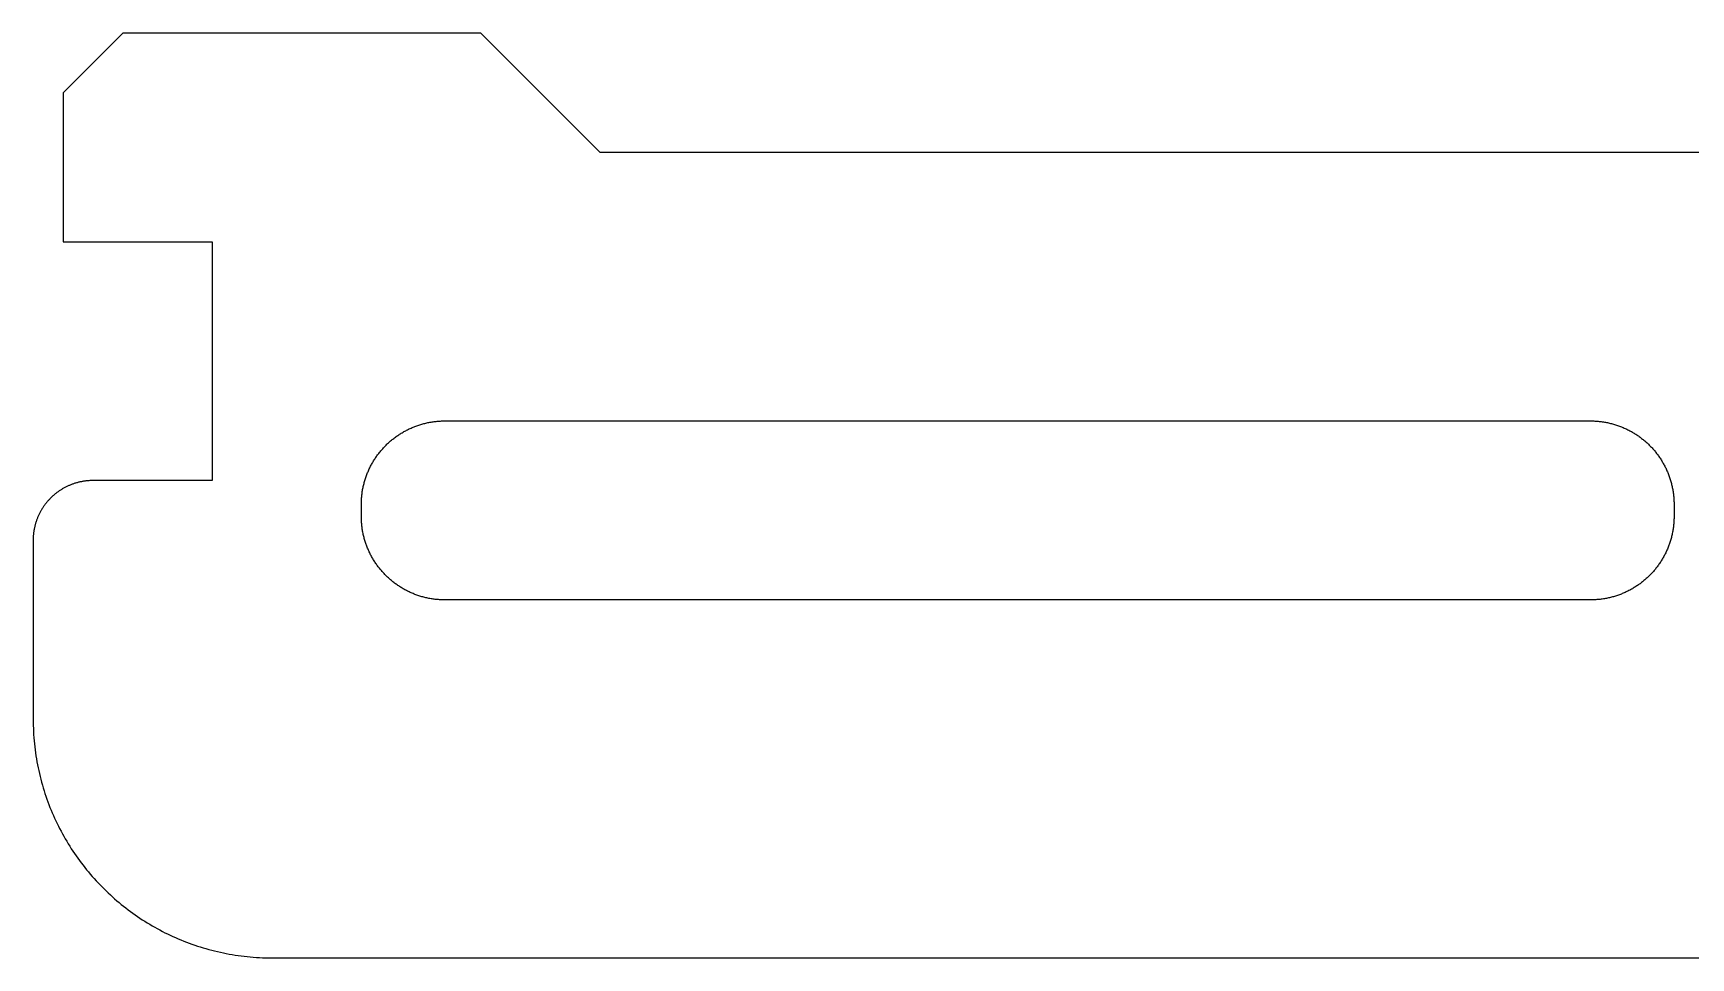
# Model space of a CAD drawing. Extents: x -66 to 66, y -41 to 41.
# Drawn here: x -62.59 to -34.8, y -34.55 to -19.05 of the extents above; entities that cross this region are included whole.
import ezdxf

# ---------------------------------------------------------------- set-up
doc = ezdxf.new("R2010")
doc.units = 0
doc.layers.add('LAYER_1', color=7, linetype='CONTINUOUS')

# ---------------------------------------------------------------- blocks, each defined once
blk = doc.blocks.new('BLOCK_25')
at = {"layer": 'LAYER_1', "color": 1}
blk.add_lwpolyline([(-36.486, -28.553), (-55.686, -28.553)], dxfattribs=at)
blk = doc.blocks.new('BLOCK_26')
at = {"layer": 'LAYER_1', "color": 1}
blk.add_polyline3d([(-55.6864, -28.5526, 0), (-55.7047, -28.5525, 0), (-55.7228, -28.5522, 0), (-55.741, -28.5516, 0), (-55.759, -28.5508, 0), (-55.777, -28.5497, 0), (-55.795, -28.5485, 0), (-55.8129, -28.547, 0), (-55.8307, -28.5453, 0), (-55.8484, -28.5433, 0), (-55.8661, -28.5412, 0), (-55.8837, -28.5388, 0), (-55.9013, -28.5362, 0), (-55.9187, -28.5334, 0), (-55.9361, -28.5304, 0), (-55.9535, -28.5272, 0), (-55.9707, -28.5237, 0), (-55.9879, -28.5201, 0), (-56.005, -28.5162, 0), (-56.022, -28.5121, 0), (-56.0389, -28.5079, 0), (-56.0558, -28.5034, 0), (-56.0726, -28.4987, 0), (-56.0892, -28.4938, 0), (-56.1058, -28.4887, 0), (-56.1224, -28.4834, 0), (-56.1388, -28.4779, 0), (-56.1551, -28.4722, 0), (-56.1713, -28.4664, 0), (-56.1875, -28.4603, 0), (-56.2035, -28.454, 0), (-56.2195, -28.4476, 0), (-56.2353, -28.4409, 0), (-56.2511, -28.4341, 0), (-56.2667, -28.4271, 0), (-56.2823, -28.4199, 0), (-56.2977, -28.4125, 0), (-56.3131, -28.4049, 0), (-56.3283, -28.3971, 0), (-56.3434, -28.3892, 0), (-56.3584, -28.3811, 0), (-56.3733, -28.3728, 0), (-56.3881, -28.3643, 0), (-56.4028, -28.3557, 0), (-56.4174, -28.3469, 0), (-56.4318, -28.3379, 0), (-56.4461, -28.3288, 0), (-56.4604, -28.3194, 0), (-56.4744, -28.3099, 0), (-56.4884, -28.3003, 0), (-56.5023, -28.2905, 0), (-56.516, -28.2805, 0), (-56.5296, -28.2704, 0), (-56.543, -28.26, 0), (-56.5564, -28.2496, 0), (-56.5696, -28.239, 0), (-56.5827, -28.2282, 0), (-56.5956, -28.2173, 0), (-56.6084, -28.2062, 0), (-56.6211, -28.195, 0), (-56.6336, -28.1836, 0), (-56.646, -28.172, 0), (-56.6583, -28.1604, 0), (-56.6704, -28.1485, 0), (-56.6823, -28.1366, 0), (-56.6942, -28.1245, 0), (-56.7058, -28.1122, 0), (-56.7174, -28.0998, 0), (-56.7288, -28.0873, 0), (-56.74, -28.0746, 0), (-56.7511, -28.0618, 0), (-56.762, -28.0489, 0), (-56.7728, -28.0358, 0), (-56.7834, -28.0226, 0), (-56.7938, -28.0092, 0), (-56.8042, -27.9958, 0), (-56.8143, -27.9822, 0), (-56.8243, -27.9685, 0), (-56.8341, -27.9546, 0), (-56.8437, -27.9406, 0), (-56.8532, -27.9266, 0), (-56.8626, -27.9123, 0), (-56.8717, -27.898, 0), (-56.8807, -27.8836, 0), (-56.8895, -27.869, 0), (-56.8981, -27.8543, 0), (-56.9066, -27.8395, 0), (-56.9149, -27.8246, 0), (-56.923, -27.8096, 0), (-56.9309, -27.7945, 0), (-56.9387, -27.7793, 0), (-56.9463, -27.7639, 0), (-56.9537, -27.7485, 0), (-56.9609, -27.7329, 0), (-56.9679, -27.7173, 0), (-56.9747, -27.7015, 0), (-56.9814, -27.6857, 0), (-56.9878, -27.6697, 0), (-56.9941, -27.6537, 0), (-57.0002, -27.6375, 0), (-57.006, -27.6213, 0), (-57.0117, -27.605, 0), (-57.0172, -27.5886, 0), (-57.0225, -27.572, 0), (-57.0276, -27.5554, 0), (-57.0325, -27.5388, 0), (-57.0372, -27.522, 0), (-57.0417, -27.5051, 0), (-57.0459, -27.4882, 0), (-57.05, -27.4712, 0), (-57.0539, -27.4541, 0), (-57.0575, -27.4369, 0), (-57.061, -27.4197, 0), (-57.0642, -27.4023, 0), (-57.0672, -27.3849, 0), (-57.07, -27.3675, 0), (-57.0726, -27.3499, 0), (-57.075, -27.3323, 0), (-57.0771, -27.3146, 0), (-57.0791, -27.2969, 0), (-57.0808, -27.2791, 0), (-57.0823, -27.2612, 0), (-57.0835, -27.2432, 0), (-57.0846, -27.2252, 0), (-57.0854, -27.2072, 0), (-57.086, -27.189, 0), (-57.0863, -27.1709, 0), (-57.0864, -27.1526, 0)], dxfattribs=at)
blk = doc.blocks.new('BLOCK_27')
at = {"layer": 'LAYER_1', "color": 1}
blk.add_lwpolyline([(-57.086, -27.153), (-57.086, -26.953)], dxfattribs=at)
blk = doc.blocks.new('BLOCK_28')
at = {"layer": 'LAYER_1', "color": 1}
blk.add_polyline3d([(-57.0864, -26.9526, 0), (-57.0863, -26.9344, 0), (-57.086, -26.9162, 0), (-57.0854, -26.8981, 0), (-57.0846, -26.88, 0), (-57.0835, -26.862, 0), (-57.0823, -26.8441, 0), (-57.0808, -26.8262, 0), (-57.0791, -26.8084, 0), (-57.0771, -26.7906, 0), (-57.075, -26.7729, 0), (-57.0726, -26.7553, 0), (-57.07, -26.7378, 0), (-57.0672, -26.7203, 0), (-57.0642, -26.7029, 0), (-57.061, -26.6856, 0), (-57.0575, -26.6683, 0), (-57.0539, -26.6511, 0), (-57.05, -26.634, 0), (-57.0459, -26.617, 0), (-57.0417, -26.6001, 0), (-57.0372, -26.5832, 0), (-57.0325, -26.5665, 0), (-57.0276, -26.5498, 0), (-57.0225, -26.5332, 0), (-57.0172, -26.5167, 0), (-57.0117, -26.5003, 0), (-57.006, -26.4839, 0), (-57.0002, -26.4677, 0), (-56.9941, -26.4516, 0), (-56.9878, -26.4355, 0), (-56.9814, -26.4196, 0), (-56.9747, -26.4037, 0), (-56.9679, -26.388, 0), (-56.9609, -26.3723, 0), (-56.9537, -26.3568, 0), (-56.9463, -26.3413, 0), (-56.9387, -26.326, 0), (-56.9309, -26.3108, 0), (-56.923, -26.2956, 0), (-56.9149, -26.2806, 0), (-56.9066, -26.2657, 0), (-56.8981, -26.2509, 0), (-56.8895, -26.2362, 0), (-56.8807, -26.2217, 0), (-56.8717, -26.2072, 0), (-56.8626, -26.1929, 0), (-56.8532, -26.1787, 0), (-56.8437, -26.1646, 0), (-56.8341, -26.1506, 0), (-56.8243, -26.1368, 0), (-56.8143, -26.1231, 0), (-56.8042, -26.1095, 0), (-56.7938, -26.096, 0), (-56.7834, -26.0827, 0), (-56.7728, -26.0695, 0), (-56.762, -26.0564, 0), (-56.7511, -26.0434, 0), (-56.74, -26.0306, 0), (-56.7288, -26.018, 0), (-56.7174, -26.0054, 0), (-56.7058, -25.993, 0), (-56.6942, -25.9808, 0), (-56.6823, -25.9687, 0), (-56.6704, -25.9567, 0), (-56.6583, -25.9449, 0), (-56.646, -25.9332, 0), (-56.6336, -25.9217, 0), (-56.6211, -25.9103, 0), (-56.6084, -25.8991, 0), (-56.5956, -25.888, 0), (-56.5827, -25.877, 0), (-56.5696, -25.8663, 0), (-56.5564, -25.8557, 0), (-56.543, -25.8452, 0), (-56.5296, -25.8349, 0), (-56.516, -25.8247, 0), (-56.5023, -25.8148, 0), (-56.4884, -25.8049, 0), (-56.4744, -25.7953, 0), (-56.4604, -25.7858, 0), (-56.4461, -25.7765, 0), (-56.4318, -25.7673, 0), (-56.4174, -25.7584, 0), (-56.4028, -25.7495, 0), (-56.3881, -25.7409, 0), (-56.3733, -25.7324, 0), (-56.3584, -25.7241, 0), (-56.3434, -25.716, 0), (-56.3283, -25.7081, 0), (-56.3131, -25.7003, 0), (-56.2977, -25.6928, 0), (-56.2823, -25.6854, 0), (-56.2667, -25.6782, 0), (-56.2511, -25.6712, 0), (-56.2353, -25.6643, 0), (-56.2195, -25.6577, 0), (-56.2035, -25.6512, 0), (-56.1875, -25.6449, 0), (-56.1713, -25.6389, 0), (-56.1551, -25.633, 0), (-56.1388, -25.6273, 0), (-56.1224, -25.6218, 0), (-56.1058, -25.6165, 0), (-56.0892, -25.6114, 0), (-56.0726, -25.6066, 0), (-56.0558, -25.6019, 0), (-56.0389, -25.5974, 0), (-56.022, -25.5931, 0), (-56.005, -25.589, 0), (-55.9879, -25.5852, 0), (-55.9707, -25.5815, 0), (-55.9535, -25.5781, 0), (-55.9361, -25.5748, 0), (-55.9187, -25.5718, 0), (-55.9013, -25.569, 0), (-55.8837, -25.5664, 0), (-55.8661, -25.564, 0), (-55.8484, -25.5619, 0), (-55.8307, -25.56, 0), (-55.8129, -25.5583, 0), (-55.795, -25.5568, 0), (-55.777, -25.5555, 0), (-55.759, -25.5545, 0), (-55.741, -25.5537, 0), (-55.7228, -25.5531, 0), (-55.7047, -25.5527, 0), (-55.6864, -25.5526, 0)], dxfattribs=at)
blk = doc.blocks.new('BLOCK_29')
at = {"layer": 'LAYER_1', "color": 1}
blk.add_lwpolyline([(-55.686, -25.553), (-36.486, -25.553)], dxfattribs=at)
blk = doc.blocks.new('BLOCK_30')
at = {"layer": 'LAYER_1', "color": 1}
blk.add_polyline3d([(-36.4864, -25.5526, 0), (-36.4682, -25.5527, 0), (-36.45, -25.5531, 0), (-36.4319, -25.5537, 0), (-36.4138, -25.5545, 0), (-36.3958, -25.5555, 0), (-36.3779, -25.5568, 0), (-36.36, -25.5583, 0), (-36.3422, -25.56, 0), (-36.3244, -25.5619, 0), (-36.3067, -25.564, 0), (-36.2891, -25.5664, 0), (-36.2716, -25.569, 0), (-36.2541, -25.5718, 0), (-36.2367, -25.5748, 0), (-36.2194, -25.5781, 0), (-36.2021, -25.5815, 0), (-36.1849, -25.5852, 0), (-36.1679, -25.589, 0), (-36.1508, -25.5931, 0), (-36.1339, -25.5974, 0), (-36.117, -25.6019, 0), (-36.1003, -25.6066, 0), (-36.0836, -25.6114, 0), (-36.067, -25.6165, 0), (-36.0505, -25.6218, 0), (-36.0341, -25.6273, 0), (-36.0177, -25.633, 0), (-36.0015, -25.6389, 0), (-35.9854, -25.6449, 0), (-35.9693, -25.6512, 0), (-35.9534, -25.6577, 0), (-35.9375, -25.6643, 0), (-35.9218, -25.6712, 0), (-35.9061, -25.6782, 0), (-35.8906, -25.6854, 0), (-35.8751, -25.6928, 0), (-35.8598, -25.7003, 0), (-35.8446, -25.7081, 0), (-35.8294, -25.716, 0), (-35.8144, -25.7241, 0), (-35.7995, -25.7324, 0), (-35.7847, -25.7409, 0), (-35.77, -25.7495, 0), (-35.7555, -25.7584, 0), (-35.741, -25.7673, 0), (-35.7267, -25.7765, 0), (-35.7125, -25.7858, 0), (-35.6984, -25.7953, 0), (-35.6844, -25.8049, 0), (-35.6706, -25.8148, 0), (-35.6569, -25.8247, 0), (-35.6433, -25.8349, 0), (-35.6298, -25.8452, 0), (-35.6165, -25.8557, 0), (-35.6033, -25.8663, 0), (-35.5902, -25.877, 0), (-35.5772, -25.888, 0), (-35.5644, -25.8991, 0), (-35.5518, -25.9103, 0), (-35.5392, -25.9217, 0), (-35.5268, -25.9332, 0), (-35.5146, -25.9449, 0), (-35.5025, -25.9567, 0), (-35.4905, -25.9687, 0), (-35.4787, -25.9808, 0), (-35.467, -25.993, 0), (-35.4555, -26.0054, 0), (-35.4441, -26.018, 0), (-35.4329, -26.0306, 0), (-35.4218, -26.0434, 0), (-35.4108, -26.0564, 0), (-35.4001, -26.0695, 0), (-35.3895, -26.0827, 0), (-35.379, -26.096, 0), (-35.3687, -26.1095, 0), (-35.3585, -26.1231, 0), (-35.3486, -26.1368, 0), (-35.3388, -26.1506, 0), (-35.3291, -26.1646, 0), (-35.3196, -26.1787, 0), (-35.3103, -26.1929, 0), (-35.3011, -26.2072, 0), (-35.2922, -26.2217, 0), (-35.2833, -26.2362, 0), (-35.2747, -26.2509, 0), (-35.2662, -26.2657, 0), (-35.2579, -26.2806, 0), (-35.2498, -26.2956, 0), (-35.2419, -26.3108, 0), (-35.2341, -26.326, 0), (-35.2266, -26.3413, 0), (-35.2192, -26.3568, 0), (-35.212, -26.3723, 0), (-35.205, -26.388, 0), (-35.1981, -26.4037, 0), (-35.1915, -26.4196, 0), (-35.185, -26.4355, 0), (-35.1788, -26.4516, 0), (-35.1727, -26.4677, 0), (-35.1668, -26.4839, 0), (-35.1611, -26.5003, 0), (-35.1556, -26.5167, 0), (-35.1503, -26.5332, 0), (-35.1452, -26.5498, 0), (-35.1404, -26.5665, 0), (-35.1357, -26.5832, 0), (-35.1312, -26.6001, 0), (-35.1269, -26.617, 0), (-35.1228, -26.634, 0), (-35.119, -26.6511, 0), (-35.1153, -26.6683, 0), (-35.1119, -26.6856, 0), (-35.1086, -26.7029, 0), (-35.1056, -26.7203, 0), (-35.1028, -26.7378, 0), (-35.1002, -26.7553, 0), (-35.0978, -26.7729, 0), (-35.0957, -26.7906, 0), (-35.0938, -26.8084, 0), (-35.0921, -26.8262, 0), (-35.0906, -26.8441, 0), (-35.0893, -26.862, 0), (-35.0883, -26.88, 0), (-35.0875, -26.8981, 0), (-35.0869, -26.9162, 0), (-35.0865, -26.9344, 0), (-35.0864, -26.9526, 0)], dxfattribs=at)
blk = doc.blocks.new('BLOCK_31')
at = {"layer": 'LAYER_1', "color": 1}
blk.add_lwpolyline([(-35.086, -26.953), (-35.086, -27.153)], dxfattribs=at)
blk = doc.blocks.new('BLOCK_32')
at = {"layer": 'LAYER_1', "color": 1}
blk.add_polyline3d([(-35.0864, -27.1526, 0), (-35.0865, -27.1709, 0), (-35.0869, -27.189, 0), (-35.0875, -27.2072, 0), (-35.0883, -27.2252, 0), (-35.0893, -27.2432, 0), (-35.0906, -27.2612, 0), (-35.0921, -27.2791, 0), (-35.0938, -27.2969, 0), (-35.0957, -27.3146, 0), (-35.0978, -27.3323, 0), (-35.1002, -27.3499, 0), (-35.1028, -27.3675, 0), (-35.1056, -27.3849, 0), (-35.1086, -27.4023, 0), (-35.1119, -27.4197, 0), (-35.1153, -27.4369, 0), (-35.119, -27.4541, 0), (-35.1228, -27.4712, 0), (-35.1269, -27.4882, 0), (-35.1312, -27.5051, 0), (-35.1357, -27.522, 0), (-35.1404, -27.5388, 0), (-35.1452, -27.5554, 0), (-35.1503, -27.572, 0), (-35.1556, -27.5886, 0), (-35.1611, -27.605, 0), (-35.1668, -27.6213, 0), (-35.1727, -27.6375, 0), (-35.1788, -27.6537, 0), (-35.185, -27.6697, 0), (-35.1915, -27.6857, 0), (-35.1981, -27.7015, 0), (-35.205, -27.7173, 0), (-35.212, -27.7329, 0), (-35.2192, -27.7485, 0), (-35.2266, -27.7639, 0), (-35.2341, -27.7793, 0), (-35.2419, -27.7945, 0), (-35.2498, -27.8096, 0), (-35.2579, -27.8246, 0), (-35.2662, -27.8395, 0), (-35.2747, -27.8543, 0), (-35.2833, -27.869, 0), (-35.2922, -27.8836, 0), (-35.3011, -27.898, 0), (-35.3103, -27.9123, 0), (-35.3196, -27.9266, 0), (-35.3291, -27.9406, 0), (-35.3388, -27.9546, 0), (-35.3486, -27.9685, 0), (-35.3585, -27.9822, 0), (-35.3687, -27.9958, 0), (-35.379, -28.0092, 0), (-35.3895, -28.0226, 0), (-35.4001, -28.0358, 0), (-35.4108, -28.0489, 0), (-35.4218, -28.0618, 0), (-35.4329, -28.0746, 0), (-35.4441, -28.0873, 0), (-35.4555, -28.0998, 0), (-35.467, -28.1122, 0), (-35.4787, -28.1245, 0), (-35.4905, -28.1366, 0), (-35.5025, -28.1485, 0), (-35.5146, -28.1604, 0), (-35.5268, -28.172, 0), (-35.5392, -28.1836, 0), (-35.5518, -28.195, 0), (-35.5644, -28.2062, 0), (-35.5772, -28.2173, 0), (-35.5902, -28.2282, 0), (-35.6033, -28.239, 0), (-35.6165, -28.2496, 0), (-35.6298, -28.26, 0), (-35.6433, -28.2704, 0), (-35.6569, -28.2805, 0), (-35.6706, -28.2905, 0), (-35.6844, -28.3003, 0), (-35.6984, -28.3099, 0), (-35.7125, -28.3194, 0), (-35.7267, -28.3288, 0), (-35.741, -28.3379, 0), (-35.7555, -28.3469, 0), (-35.77, -28.3557, 0), (-35.7847, -28.3643, 0), (-35.7995, -28.3728, 0), (-35.8144, -28.3811, 0), (-35.8294, -28.3892, 0), (-35.8446, -28.3971, 0), (-35.8598, -28.4049, 0), (-35.8751, -28.4125, 0), (-35.8906, -28.4199, 0), (-35.9061, -28.4271, 0), (-35.9218, -28.4341, 0), (-35.9375, -28.4409, 0), (-35.9534, -28.4476, 0), (-35.9693, -28.454, 0), (-35.9854, -28.4603, 0), (-36.0015, -28.4664, 0), (-36.0177, -28.4722, 0), (-36.0341, -28.4779, 0), (-36.0505, -28.4834, 0), (-36.067, -28.4887, 0), (-36.0836, -28.4938, 0), (-36.1003, -28.4987, 0), (-36.117, -28.5034, 0), (-36.1339, -28.5079, 0), (-36.1508, -28.5121, 0), (-36.1679, -28.5162, 0), (-36.1849, -28.5201, 0), (-36.2021, -28.5237, 0), (-36.2194, -28.5272, 0), (-36.2367, -28.5304, 0), (-36.2541, -28.5334, 0), (-36.2716, -28.5362, 0), (-36.2891, -28.5388, 0), (-36.3067, -28.5412, 0), (-36.3244, -28.5433, 0), (-36.3422, -28.5453, 0), (-36.36, -28.547, 0), (-36.3779, -28.5485, 0), (-36.3958, -28.5497, 0), (-36.4138, -28.5508, 0), (-36.4319, -28.5516, 0), (-36.45, -28.5522, 0), (-36.4682, -28.5525, 0), (-36.4864, -28.5526, 0)], dxfattribs=at)
blk = doc.blocks.new('BLOCK_57')
at = {"layer": 'LAYER_1', "color": 7}
blk.add_polyline3d([(-61.5864, -26.5526, 0), (-61.5994, -26.5527, 0), (-61.6124, -26.553, 0), (-61.6254, -26.5534, 0), (-61.6383, -26.5539, 0), (-61.6511, -26.5547, 0), (-61.664, -26.5556, 0), (-61.6767, -26.5566, 0), (-61.6895, -26.5579, 0), (-61.7021, -26.5592, 0), (-61.7148, -26.5608, 0), (-61.7274, -26.5625, 0), (-61.7399, -26.5643, 0), (-61.7524, -26.5663, 0), (-61.7648, -26.5685, 0), (-61.7772, -26.5708, 0), (-61.7895, -26.5733, 0), (-61.8018, -26.5759, 0), (-61.814, -26.5786, 0), (-61.8261, -26.5815, 0), (-61.8382, -26.5846, 0), (-61.8503, -26.5878, 0), (-61.8622, -26.5911, 0), (-61.8742, -26.5946, 0), (-61.886, -26.5983, 0), (-61.8978, -26.602, 0), (-61.9095, -26.606, 0), (-61.9212, -26.61, 0), (-61.9328, -26.6142, 0), (-61.9443, -26.6186, 0), (-61.9558, -26.623, 0), (-61.9672, -26.6277, 0), (-61.9785, -26.6324, 0), (-61.9897, -26.6373, 0), (-62.0009, -26.6423, 0), (-62.012, -26.6474, 0), (-62.0231, -26.6527, 0), (-62.034, -26.6581, 0), (-62.0449, -26.6637, 0), (-62.0557, -26.6693, 0), (-62.0664, -26.6751, 0), (-62.0771, -26.6811, 0), (-62.0876, -26.6871, 0), (-62.0981, -26.6933, 0), (-62.1085, -26.6996, 0), (-62.1188, -26.706, 0), (-62.1291, -26.7125, 0), (-62.1392, -26.7192, 0), (-62.1493, -26.726, 0), (-62.1593, -26.7329, 0), (-62.1692, -26.7399, 0), (-62.179, -26.747, 0), (-62.1887, -26.7542, 0), (-62.1983, -26.7616, 0), (-62.2078, -26.7691, 0), (-62.2173, -26.7767, 0), (-62.2266, -26.7844, 0), (-62.2358, -26.7922, 0), (-62.245, -26.8001, 0), (-62.254, -26.8081, 0), (-62.263, -26.8162, 0), (-62.2718, -26.8245, 0), (-62.2806, -26.8328, 0), (-62.2892, -26.8413, 0), (-62.2978, -26.8498, 0), (-62.3062, -26.8585, 0), (-62.3146, -26.8672, 0), (-62.3228, -26.8761, 0), (-62.3309, -26.885, 0), (-62.339, -26.8941, 0), (-62.3469, -26.9032, 0), (-62.3547, -26.9125, 0), (-62.3624, -26.9218, 0), (-62.37, -26.9312, 0), (-62.3774, -26.9408, 0), (-62.3848, -26.9504, 0), (-62.392, -26.9601, 0), (-62.3992, -26.9699, 0), (-62.4062, -26.9798, 0), (-62.4131, -26.9897, 0), (-62.4199, -26.9998, 0), (-62.4265, -27.01, 0), (-62.4331, -27.0202, 0), (-62.4395, -27.0305, 0), (-62.4458, -27.0409, 0), (-62.4519, -27.0514, 0), (-62.458, -27.062, 0), (-62.4639, -27.0726, 0), (-62.4697, -27.0833, 0), (-62.4754, -27.0941, 0), (-62.4809, -27.105, 0), (-62.4863, -27.116, 0), (-62.4916, -27.127, 0), (-62.4967, -27.1381, 0), (-62.5018, -27.1493, 0), (-62.5066, -27.1606, 0), (-62.5114, -27.1719, 0), (-62.516, -27.1833, 0), (-62.5205, -27.1947, 0), (-62.5248, -27.2063, 0), (-62.529, -27.2179, 0), (-62.5331, -27.2295, 0), (-62.537, -27.2412, 0), (-62.5408, -27.253, 0), (-62.5444, -27.2649, 0), (-62.5479, -27.2768, 0), (-62.5512, -27.2888, 0), (-62.5545, -27.3008, 0), (-62.5575, -27.3129, 0), (-62.5604, -27.3251, 0), (-62.5632, -27.3373, 0), (-62.5658, -27.3495, 0), (-62.5683, -27.3619, 0), (-62.5706, -27.3742, 0), (-62.5727, -27.3867, 0), (-62.5747, -27.3992, 0), (-62.5766, -27.4117, 0), (-62.5783, -27.4243, 0), (-62.5798, -27.4369, 0), (-62.5812, -27.4496, 0), (-62.5824, -27.4623, 0), (-62.5835, -27.4751, 0), (-62.5844, -27.4879, 0), (-62.5851, -27.5008, 0), (-62.5857, -27.5137, 0), (-62.5861, -27.5266, 0), (-62.5863, -27.5396, 0), (-62.5864, -27.5526, 0)], dxfattribs=at)
blk = doc.blocks.new('BLOCK_58')
at = {"layer": 'LAYER_1', "color": 7}
blk.add_lwpolyline([(-62.586, -27.553), (-62.586, -30.553)], dxfattribs=at)
blk = doc.blocks.new('BLOCK_59')
at = {"layer": 'LAYER_1', "color": 7}
blk.add_polyline3d([(-62.5864, -30.5526, 0), (-62.5861, -30.6047, 0), (-62.5851, -30.6567, 0), (-62.5834, -30.7085, 0), (-62.5811, -30.7601, 0), (-62.5782, -30.8115, 0), (-62.5746, -30.8628, 0), (-62.5703, -30.9139, 0), (-62.5654, -30.9648, 0), (-62.5599, -31.0155, 0), (-62.5538, -31.066, 0), (-62.547, -31.1163, 0), (-62.5396, -31.1665, 0), (-62.5316, -31.2164, 0), (-62.523, -31.2661, 0), (-62.5137, -31.3156, 0), (-62.5039, -31.3649, 0), (-62.4934, -31.414, 0), (-62.4824, -31.4628, 0), (-62.4708, -31.5114, 0), (-62.4585, -31.5598, 0), (-62.4457, -31.608, 0), (-62.4323, -31.6559, 0), (-62.4184, -31.7036, 0), (-62.4038, -31.751, 0), (-62.3887, -31.7981, 0), (-62.373, -31.845, 0), (-62.3568, -31.8917, 0), (-62.34, -31.9381, 0), (-62.3226, -31.9842, 0), (-62.3047, -32.03, 0), (-62.2863, -32.0756, 0), (-62.2673, -32.1209, 0), (-62.2478, -32.1659, 0), (-62.2277, -32.2106, 0), (-62.2071, -32.255, 0), (-62.186, -32.2992, 0), (-62.1643, -32.343, 0), (-62.1422, -32.3865, 0), (-62.1195, -32.4297, 0), (-62.0963, -32.4726, 0), (-62.0727, -32.5152, 0), (-62.0485, -32.5575, 0), (-62.0238, -32.5994, 0), (-61.9986, -32.641, 0), (-61.973, -32.6823, 0), (-61.9468, -32.7233, 0), (-61.9202, -32.7639, 0), (-61.8931, -32.8041, 0), (-61.8655, -32.844, 0), (-61.8374, -32.8836, 0), (-61.8089, -32.9228, 0), (-61.7799, -32.9616, 0), (-61.7505, -33.0001, 0), (-61.7206, -33.0382, 0), (-61.6903, -33.0759, 0), (-61.6595, -33.1133, 0), (-61.6283, -33.1503, 0), (-61.5966, -33.1869, 0), (-61.5645, -33.2231, 0), (-61.532, -33.2589, 0), (-61.499, -33.2943, 0), (-61.4657, -33.3293, 0), (-61.4319, -33.3639, 0), (-61.3977, -33.3981, 0), (-61.3631, -33.4319, 0), (-61.3281, -33.4652, 0), (-61.2927, -33.4982, 0), (-61.2569, -33.5307, 0), (-61.2207, -33.5628, 0), (-61.1841, -33.5945, 0), (-61.1471, -33.6257, 0), (-61.1097, -33.6565, 0), (-61.072, -33.6868, 0), (-61.0339, -33.7167, 0), (-60.9954, -33.7461, 0), (-60.9566, -33.7751, 0), (-60.9174, -33.8036, 0), (-60.8778, -33.8317, 0), (-60.8379, -33.8593, 0), (-60.7977, -33.8864, 0), (-60.7571, -33.913, 0), (-60.7161, -33.9392, 0), (-60.6748, -33.9648, 0), (-60.6332, -33.99, 0), (-60.5913, -34.0147, 0), (-60.549, -34.0389, 0), (-60.5064, -34.0625, 0), (-60.4635, -34.0857, 0), (-60.4203, -34.1084, 0), (-60.3768, -34.1305, 0), (-60.333, -34.1522, 0), (-60.2888, -34.1733, 0), (-60.2444, -34.1939, 0), (-60.1997, -34.214, 0), (-60.1547, -34.2335, 0), (-60.1094, -34.2525, 0), (-60.0638, -34.2709, 0), (-60.018, -34.2888, 0), (-59.9719, -34.3062, 0), (-59.9255, -34.323, 0), (-59.8788, -34.3392, 0), (-59.8319, -34.3549, 0), (-59.7848, -34.37, 0), (-59.7374, -34.3846, 0), (-59.6897, -34.3985, 0), (-59.6418, -34.4119, 0), (-59.5936, -34.4247, 0), (-59.5452, -34.437, 0), (-59.4966, -34.4486, 0), (-59.4478, -34.4596, 0), (-59.3987, -34.4701, 0), (-59.3494, -34.4799, 0), (-59.2999, -34.4892, 0), (-59.2502, -34.4978, 0), (-59.2003, -34.5058, 0), (-59.1501, -34.5132, 0), (-59.0998, -34.52, 0), (-59.0493, -34.5261, 0), (-58.9986, -34.5316, 0), (-58.9477, -34.5365, 0), (-58.8966, -34.5408, 0), (-58.8453, -34.5444, 0), (-58.7939, -34.5473, 0), (-58.7423, -34.5496, 0), (-58.6905, -34.5513, 0), (-58.6385, -34.5523, 0), (-58.5864, -34.5526, 0)], dxfattribs=at)
blk = doc.blocks.new('BLOCK_60')
at = {"layer": 'LAYER_1', "color": 7}
blk.add_lwpolyline([(-58.586, -34.553), (-5.586, -34.553)], dxfattribs=at)
blk = doc.blocks.new('BLOCK_71')
at = {"layer": 'LAYER_1', "color": 7}
blk.add_lwpolyline([(-11.381, -21.053), (-53.086, -21.053)], dxfattribs=at)
blk = doc.blocks.new('BLOCK_72')
at = {"layer": 'LAYER_1', "color": 7}
blk.add_lwpolyline([(-53.086, -21.053), (-55.086, -19.053)], dxfattribs=at)
blk = doc.blocks.new('BLOCK_73')
at = {"layer": 'LAYER_1', "color": 7}
blk.add_lwpolyline([(-55.086, -19.053), (-61.086, -19.053)], dxfattribs=at)
blk = doc.blocks.new('BLOCK_74')
at = {"layer": 'LAYER_1', "color": 7}
blk.add_lwpolyline([(-61.086, -19.053), (-62.086, -20.053)], dxfattribs=at)
blk = doc.blocks.new('BLOCK_75')
at = {"layer": 'LAYER_1', "color": 7}
blk.add_lwpolyline([(-62.086, -20.053), (-62.086, -22.553)], dxfattribs=at)
blk = doc.blocks.new('BLOCK_76')
at = {"layer": 'LAYER_1', "color": 7}
blk.add_lwpolyline([(-62.086, -22.553), (-59.586, -22.553)], dxfattribs=at)
blk = doc.blocks.new('BLOCK_77')
at = {"layer": 'LAYER_1', "color": 7}
blk.add_lwpolyline([(-59.586, -22.553), (-59.586, -26.553)], dxfattribs=at)
blk = doc.blocks.new('BLOCK_78')
at = {"layer": 'LAYER_1', "color": 7}
blk.add_lwpolyline([(-59.586, -26.553), (-61.586, -26.553)], dxfattribs=at)
blk = doc.blocks.new('BLOCK_2')
at = {"layer": 'LAYER_1'}
for name in ['BLOCK_74', 'BLOCK_73', 'BLOCK_72', 'BLOCK_75', 'BLOCK_71', 'BLOCK_76', 'BLOCK_77', 'BLOCK_28', 'BLOCK_29', 'BLOCK_30', 'BLOCK_57', 'BLOCK_78', 'BLOCK_27', 'BLOCK_26', 'BLOCK_32', 'BLOCK_31', 'BLOCK_58', 'BLOCK_25', 'BLOCK_59', 'BLOCK_60']:
    blk.add_blockref(name, (0, 0), dxfattribs=at)

msp = doc.modelspace()

# ---------------------------------------------------------------- block references
at = {"layer": 'LAYER_1'}
msp.add_blockref('BLOCK_2', (0, 0), dxfattribs=at)

doc.saveas('drawing.dxf')
